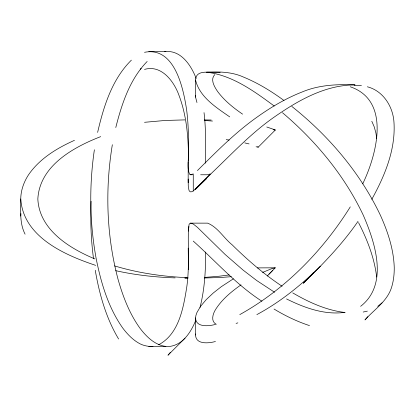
<?xml version="1.0" encoding="UTF-8"?>
<svg xmlns="http://www.w3.org/2000/svg" width="415" height="415" viewBox="0 0 415 415"><rect width="100%" height="100%" fill="white"/><g stroke="black" fill="none" stroke-linecap="round" stroke-linejoin="round"><path stroke-width="0.62" d="M144.529 52.306C174.808 46.324 183.44 88.535 186.667 110.198C188.462 124.381 188.716 138.709 188.379 152.99C188.778 159.977 186.802 167.613 189.582 174.233L190.501 174.772L192.399 174.772M200.632 174.772L207.593 174.772L210.353 173.906L193.26 190.993L191.72 191.751L190.501 191.86L189.582 191.325L188.929 190.132L188.26 185.816L188.187 179.052M205.269 163.188C205.622 146.329 206.079 129.402 204.024 112.626M188.498 161.129C188.535 139.02 186.921 116.444 179.078 95.585C174.134 81.522 161.544 64.45 144.529 69.398M188.208 248.123L188.488 269.714M91.108 201.291C90.283 220.36 90.994 239.522 93.489 258.452M25.087 234.185C19.438 223.301 20.828 210.758 20.75 198.956C20.833 190.386 23.805 182.112 28.422 174.959C39.477 158.722 56.855 148.202 74.467 140.332M20.75 216.044L20.942 213.606M196.969 102.536L195.543 97.105L195.543 80.012C195.979 67.816 213.258 73.88 220.209 72.36M195.543 97.105L195.698 95.377M215.452 341.498C208.921 343.304 195.797 344.824 195.543 334.988L195.543 317.895L195.958 315.301L196.969 312.464L200.647 306.239L206.229 299.625L213.279 292.995L221.299 286.692L233.401 278.807M195.543 334.988L195.709 333.951M94.413 149.758L94.2 151.019C89.116 186.548 89.635 222.912 96.098 258.229C100.964 282.708 108.185 307.458 122.752 328.058C127.504 334.35 133.085 340.233 140.166 343.89C149.462 348.476 160.128 345.82 170.077 346.385C183.228 344.44 191.087 331.844 195.693 320.51M112.346 144.721C104.99 189.385 106.442 235.751 118.114 279.56C122.985 296.632 129.433 313.543 139.845 328.058C146.288 336.586 154.769 345.093 165.901 346.426M97.624 132.406C103.61 106.525 111.983 79.296 131.379 60.149M200.03 307.385C204.631 289.322 205.752 270.58 205.575 251.998M115.785 127.54C121.756 103.916 129.776 79.296 147.159 61.472M362.715 183.861C376.628 155.034 391.407 100.736 350.26 86.782M371.788 199.34C384.669 176.017 395.62 149.919 394.001 122.752C393.207 106.873 383.361 90.911 367.348 86.782M256.086 146.754L258.192 147.19L257.674 146.677M258.192 147.19L275.368 129.952L266.767 126.995M350.276 206.878C322.854 250.842 285.255 289.343 239.771 314.612M358.021 221.335C342.385 244.145 323.041 264.033 303.287 283.263L309.113 277.241M170.352 352.361L167.966 355.245L185.054 338.152M367.887 316.65L364.977 319.924C374.029 309.694 386.77 301.669 391.314 288.155C393.493 281.598 394.281 274.699 394.25 267.81C393.731 249.472 387.854 231.767 380.358 215.183C360.075 172.547 328.623 135.695 291.797 106.406M313.424 272.634L310.01 276.317M214.825 74.57C209.886 79.54 214.539 87.051 217.735 91.668C224.484 100.679 233.36 107.833 242.593 114.151M206.748 178.492L195.164 189.619L212.252 172.531C232.203 153.529 251.122 133.21 273.833 117.357C297.768 100.638 325.038 84.904 355.079 84.899C337.094 84.115 318.694 84.919 301.902 92.073C285.779 98.391 270.798 107.298 256.745 117.357C234.994 132.769 216.277 151.833 197.447 170.56M140.27 69.227L141.167 68.325M268.915 274.17L272.51 270.57M267.27 276.053L275.28 267.81L257.445 267.898M320.38 266.176C301.399 284.929 280.431 301.959 256.859 314.612M360.63 306.327C388.933 284.353 375.103 242.37 363.27 215.183C344.476 175.514 315.82 140.97 282.444 112.688M377.717 306.327L382.07 302.831M241.016 284.861C231.378 291.641 221.984 299.35 215.634 309.424C212.854 313.678 210.457 321.459 216.293 324.302M282.096 286.246C264.044 274.263 247.589 260.034 232.177 244.845C223.789 238.106 217.751 227.14 207.593 223.14L190.501 223.14L189.582 223.675L188.929 224.868L188.929 227.399M262.602 272.422L271.244 268.863L275.28 267.81M158.675 344.766C178.896 334.028 183.295 308.324 186.667 287.714C189.702 267.483 187.689 247.018 188.503 226.704L188.503 231.139M100.695 136.628C73.232 147.278 39.633 165.87 37.838 198.956C39.249 229.744 69.424 248.341 94.983 258.97M236.083 323.389L237.852 322.88M363.203 312.044L367.348 311.131M215.452 324.406C208.921 326.216 195.797 327.731 195.543 317.895M164.677 51.719C180.691 49.416 191.258 65.43 196.165 78.492M229.163 274.943L219.063 276.24L204.247 277.448M144.529 122.306L165.144 120.464L184.82 119.888M231.373 276.686L220.054 277.531L204.388 277.988M190.501 174.772L193.26 173.906L193.26 190.993M344.336 312.433C324.182 315.042 304.32 307.759 286.542 298.94M187.917 277.977L184.82 278.019L187.985 278.019M148.814 346.426L152.99 346.385M148.814 51.481L165.901 51.481M354.462 85.48L361.429 85.48M204.388 119.925L211.209 120.018M187.855 277.692C163.1 276.649 138.345 273.075 114.597 265.911M175.135 277.879C155.163 277.241 135.207 275.026 115.697 270.663M204.247 120.464L212.496 121.056M190.501 223.14L193.26 224.007L197.447 227.353L225.122 254.457L243.112 270.108L256.745 280.55L274.58 292.264M345.171 312.516C326.429 310.347 308.89 302.343 292.751 292.902M275.28 130.103L273.174 129.667M226.211 139.622L229.163 140.057M244.798 142.9L249.078 143.927M95.647 265.356C64.501 255.018 23.188 236.737 20.75 198.956M309.502 325.599C297.062 321.542 285.219 315.81 274.04 309.035M229.734 116.895C216.215 107.454 199.574 97.1 195.543 80.012M261.891 301.223C236.145 284.591 215.867 261.367 193.26 241.094M283.948 100.461C271.426 91.295 258.089 83.083 243.704 77.164C232.063 71.816 219.167 71.562 206.608 72.194C232.203 75.136 254.073 91.129 274.227 106.027M118.602 338.993C106.053 318.066 99.361 294.173 95.253 270.279M358.544 222.653C367.291 239.704 374.413 257.907 376.664 277.049M371.809 121.279L374.221 126.845L375.928 133.044L376.732 138.605M188.187 161.959L188.171 182.73"/></g></svg>
